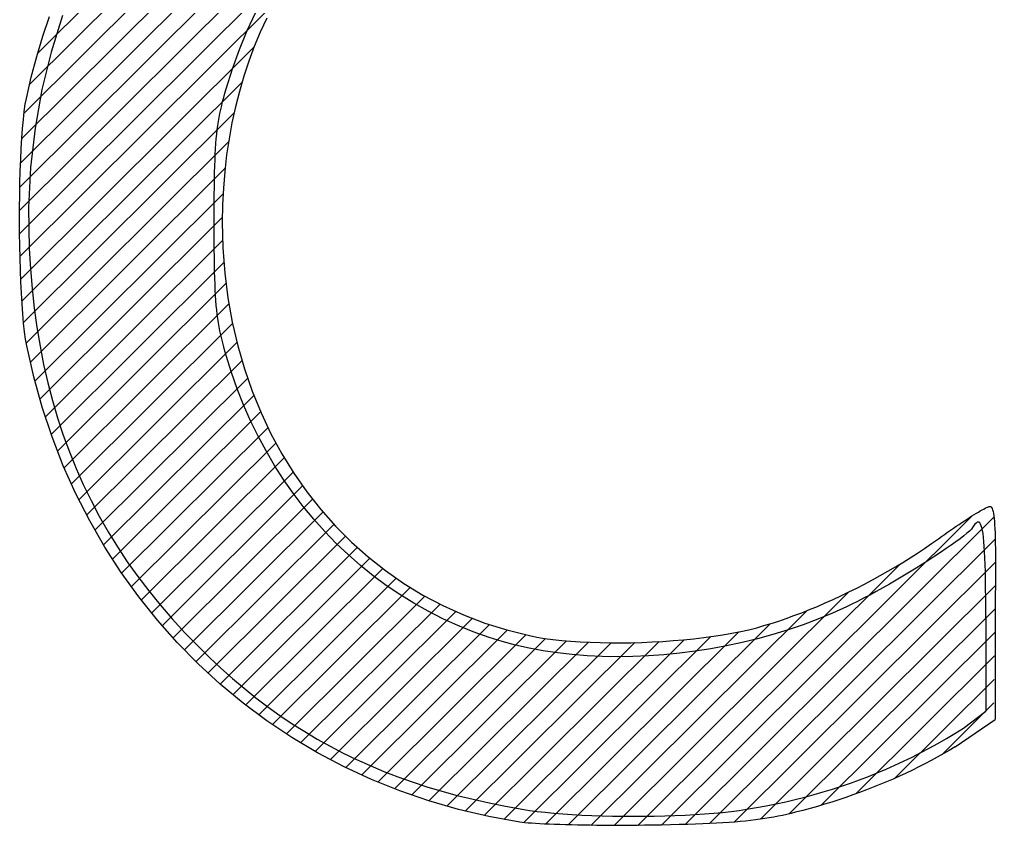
# Model space of a CAD drawing. Extents: x 0 to 420, y -1 to 297.
# Drawn here: x 215.1 to 220.44, y 4.26 to 8.67 of the extents above; entities that cross this region are included whole.
import ezdxf

# ---------------------------------------------------------------- set-up
doc = ezdxf.new("R2010")
doc.units = 0
doc.layers.get('0').update_dxf_attribs({"color": 15, "linetype": 'CONTINUOUS'})
doc.layers.add('SCD_DRAW', color=11, linetype='CONTINUOUS')

# ---------------------------------------------------------------- blocks, each defined once
blk = doc.blocks.new('EX_A3Frame_SysCAD2')
at = {"linetype": 'CONTINUOUS'}
for p, q in [((215.101277, 7.621535), (218.382079, 10.887148)), ((215.101277, 7.621535), (218.382079, 10.887148)), ((215.101551, 7.494823), (218.509756, 10.88725)), ((215.101551, 7.494823), (218.509756, 10.88725)), ((215.102884, 7.750119), (218.249588, 10.882256)), ((215.102884, 7.750119), (218.249588, 10.882256)), ((215.106704, 7.880883), (218.111733, 10.871999)), ((215.106704, 7.880883), (218.111733, 10.871999)), ((215.113578, 8.01471), (217.96834, 10.856255)), ((215.113578, 8.01471), (217.96834, 10.856255)), ((215.126027, 8.154086), (217.819312, 10.834902)), ((215.126027, 8.154086), (217.819312, 10.834902)), ((215.156031, 8.310941), (217.66301, 10.806314)), ((215.156031, 8.310941), (217.66301, 10.806314)), ((215.200714, 8.482403), (217.497001, 10.768059)), ((215.200714, 8.482403), (217.497001, 10.768059)), ((215.103623, 7.369715), (216.492517, 8.752178)), ((215.103623, 7.369715), (216.492517, 8.752178)), ((216.346807, 8.606259), (216.393685, 8.70634)), ((215.228377, 8.574758), (215.264474, 8.683799)), ((215.335965, 8.688112), (215.273463, 8.488601)), ((216.452752, 8.673654), (216.41746, 8.596805)), ((216.30403, 8.502972), (216.346807, 8.606259)), ((216.41746, 8.596805), (216.384843, 8.518248)), ((215.195408, 8.463635), (215.228377, 8.574758)), ((215.1076, 7.246687), (216.384693, 8.517869)), ((215.1076, 7.246687), (216.384693, 8.517869)), ((215.273463, 8.488601), (215.223343, 8.283401)), ((216.265436, 8.396551), (216.30403, 8.502972)), ((216.384843, 8.518248), (216.354925, 8.438044)), ((215.165587, 8.350459), (215.195408, 8.463635)), ((216.354925, 8.438044), (216.327732, 8.35625)), ((216.231108, 8.287072), (216.265436, 8.396551)), ((215.138929, 8.235255), (215.165587, 8.350459)), ((216.327732, 8.35625), (216.303292, 8.272928)), ((215.113835, 7.125909), (216.318057, 8.324557)), ((215.113835, 7.125909), (216.318057, 8.324557)), ((215.223343, 8.283401), (215.185991, 8.072947)), ((216.224285, 8.263163), (216.231108, 8.287072)), ((216.303292, 8.272928), (216.28163, 8.188136)), ((215.132812, 8.202499), (215.138929, 8.235255)), ((216.212071, 8.217692), (216.217945, 8.240101)), ((216.217945, 8.240101), (216.224285, 8.263163)), ((215.127238, 8.163813), (215.132812, 8.202499)), ((216.197074, 8.152472), (216.201653, 8.174069)), ((216.201653, 8.174069), (216.206646, 8.195746)), ((216.206646, 8.195746), (216.212071, 8.217692)), ((216.28163, 8.188136), (216.262771, 8.101934)), ((215.117713, 8.070767), (215.122205, 8.119727)), ((215.122205, 8.119727), (215.127238, 8.163813)), ((215.123143, 7.008378), (216.273701, 8.153608)), ((215.123143, 7.008378), (216.273701, 8.153608)), ((216.189092, 8.108746), (216.192892, 8.130761)), ((216.192892, 8.130761), (216.197074, 8.152472)), ((215.113761, 8.017463), (215.117713, 8.070767)), ((215.185991, 8.072947), (215.161793, 7.857679)), ((216.179798, 8.038949), (216.182561, 8.063031)), ((216.182561, 8.063031), (216.185654, 8.086233)), ((216.185654, 8.086233), (216.189092, 8.108746)), ((216.262771, 8.101934), (216.246742, 8.014382)), ((215.110348, 7.960342), (215.113761, 8.017463)), ((216.17519, 7.987374), (216.177348, 8.013794)), ((216.177348, 8.013794), (216.179798, 8.038949)), ((216.246742, 8.014382), (216.233569, 7.92554)), ((215.107475, 7.899934), (215.110348, 7.960342)), ((215.137817, 6.895998), (216.24392, 7.99698)), ((215.137817, 6.895998), (216.24392, 7.99698)), ((216.171693, 7.929976), (216.173311, 7.9595)), ((216.173311, 7.9595), (216.17519, 7.987374)), ((215.105141, 7.836765), (215.107475, 7.899934)), ((216.170317, 7.898613), (216.171693, 7.929976)), ((216.233569, 7.92554), (216.223278, 7.835467)), ((215.161793, 7.857679), (215.151134, 7.638036)), ((215.159809, 6.790904), (216.224837, 7.851001)), ((215.159809, 6.790904), (216.224837, 7.851001)), ((216.168226, 7.8296), (216.169168, 7.865218)), ((216.169168, 7.865218), (216.170317, 7.898613)), ((215.103343, 7.771364), (215.105141, 7.836765)), ((216.167477, 7.791567), (216.168226, 7.8296)), ((216.223278, 7.835467), (216.215896, 7.744221)), ((215.102083, 7.704259), (215.103343, 7.771364)), ((216.166486, 7.707486), (216.166903, 7.750926)), ((216.166903, 7.750926), (216.167477, 7.791567)), ((216.215896, 7.744221), (216.211446, 7.651864)), ((215.101361, 7.635978), (215.102083, 7.704259)), ((215.184519, 6.688916), (216.214094, 7.713724)), ((215.184519, 6.688916), (216.214094, 7.713724)), ((216.166209, 7.661056), (216.166486, 7.707486)), ((215.101174, 7.56705), (215.101361, 7.635978)), ((215.151134, 7.638036), (215.1544, 7.414455)), ((216.166056, 7.611443), (216.166209, 7.661056)), ((216.211446, 7.651864), (216.209957, 7.558455)), ((215.211878, 6.589163), (216.210057, 7.582722)), ((215.211878, 6.589163), (216.210057, 7.582722)), ((216.166009, 7.558455), (216.166056, 7.611443)), ((215.101522, 7.498003), (215.101174, 7.56705)), ((216.166056, 7.505385), (216.166009, 7.558455)), ((216.209957, 7.558455), (216.213439, 7.417574)), ((215.102405, 7.429364), (215.101522, 7.498003)), ((216.166208, 7.455705), (216.166056, 7.505385)), ((215.103822, 7.361663), (215.102405, 7.429364)), ((215.241706, 6.491868), (216.211743, 7.457414)), ((215.241706, 6.491868), (216.211743, 7.457414)), ((216.166485, 7.409221), (216.166208, 7.455705)), ((215.1544, 7.414455), (215.160864, 7.303451)), ((216.1669, 7.365739), (216.166485, 7.409221)), ((216.167475, 7.325066), (216.1669, 7.365739)), ((216.213439, 7.417574), (216.223784, 7.279293)), ((215.105773, 7.295426), (215.103822, 7.361663)), ((215.273794, 6.397256), (216.218564, 7.337652)), ((215.273794, 6.397256), (216.218564, 7.337652)), ((216.168223, 7.28701), (216.167475, 7.325066)), ((215.108257, 7.231183), (215.105773, 7.295426)), ((215.160864, 7.303451), (215.16997, 7.194547)), ((216.169165, 7.251374), (216.168223, 7.28701)), ((216.223784, 7.279293), (216.240845, 7.143812)), ((215.111272, 7.169461), (215.108257, 7.231183)), ((215.30828, 6.304597), (216.230124, 7.222173)), ((215.30828, 6.304597), (216.230124, 7.222173)), ((216.170316, 7.217968), (216.169165, 7.251374)), ((216.171694, 7.186597), (216.170316, 7.217968)), ((215.11482, 7.110789), (215.111272, 7.169461)), ((215.16997, 7.194547), (215.181738, 7.087699)), ((216.173316, 7.157068), (216.171694, 7.186597)), ((216.175199, 7.129186), (216.173316, 7.157068)), ((215.118899, 7.055693), (215.11482, 7.110789)), ((215.344982, 6.214144), (216.246039, 7.11103)), ((215.344982, 6.214144), (216.246039, 7.11103)), ((216.177363, 7.102759), (216.175199, 7.129186)), ((216.179822, 7.077592), (216.177363, 7.102759)), ((216.240845, 7.143812), (216.264478, 7.011327)), ((215.123508, 7.004705), (215.118899, 7.055693)), ((215.181738, 7.087699), (215.196187, 6.982862)), ((216.182595, 7.053494), (216.179822, 7.077592)), ((216.185699, 7.030269), (216.182595, 7.053494)), ((215.128647, 6.95835), (215.123508, 7.004705)), ((215.384059, 6.125338), (216.266132, 7.003328)), ((215.384059, 6.125338), (216.266132, 7.003328)), ((216.18915, 7.007724), (216.185699, 7.030269)), ((216.192968, 6.985667), (216.18915, 7.007724)), ((216.264478, 7.011327), (216.294531, 6.882039)), ((215.134316, 6.917157), (215.128647, 6.95835)), ((215.196187, 6.982862), (215.213334, 6.879989)), ((216.197168, 6.963903), (216.192968, 6.985667)), ((216.20177, 6.942239), (216.197168, 6.963903)), ((216.206788, 6.920482), (216.20177, 6.942239)), ((215.140513, 6.881655), (215.134316, 6.917157)), ((215.425014, 6.039119), (216.289921, 6.900022)), ((215.425014, 6.039119), (216.289921, 6.900022)), ((216.212242, 6.898437), (216.206788, 6.920482)), ((216.218147, 6.875912), (216.212242, 6.898437)), ((215.178767, 6.711497), (215.140513, 6.881655)), ((215.213334, 6.879989), (215.233201, 6.779036)), ((216.224523, 6.852712), (216.218147, 6.875912)), ((216.231385, 6.828645), (216.224523, 6.852712)), ((216.294531, 6.882039), (216.33086, 6.756146)), ((215.233201, 6.779036), (215.255806, 6.679957)), ((215.468009, 5.95493), (216.317299, 6.800287)), ((215.468009, 5.95493), (216.317299, 6.800287)), ((216.259955, 6.736539), (216.231385, 6.828645)), ((216.291701, 6.646368), (216.259955, 6.736539)), ((216.33086, 6.756146), (216.373316, 6.633845)), ((215.224945, 6.545265), (215.178767, 6.711497)), ((215.255806, 6.679957), (215.281169, 6.582707)), ((215.513108, 5.87253), (216.348163, 6.703719)), ((215.513108, 5.87253), (216.348163, 6.703719)), ((216.326561, 6.558198), (216.291701, 6.646368)), ((216.373316, 6.633845), (216.421753, 6.515333)), ((215.281169, 6.582707), (215.309309, 6.487238)), ((215.560056, 5.792274), (216.382218, 6.610632)), ((215.560056, 5.792274), (216.382218, 6.610632)), ((215.278844, 6.383154), (215.224945, 6.545265)), ((215.608922, 5.71393), (216.41941, 6.520666)), ((215.608922, 5.71393), (216.41941, 6.520666)), ((216.364475, 6.472095), (216.326561, 6.558198)), ((216.421753, 6.515333), (216.476023, 6.400811)), ((215.309309, 6.487238), (215.340245, 6.393508)), ((216.405379, 6.388125), (216.364475, 6.472095)), ((215.65968, 5.637461), (216.459638, 6.433714)), ((215.65968, 5.637461), (216.459638, 6.433714)), ((215.340263, 6.225361), (215.278844, 6.383154)), ((215.340245, 6.393508), (215.373997, 6.301469)), ((216.449212, 6.306354), (216.405379, 6.388125)), ((216.476023, 6.400811), (216.535981, 6.290477)), ((215.373997, 6.301469), (215.410585, 6.211077)), ((215.7123, 5.562852), (216.50281, 6.349702)), ((215.7123, 5.562852), (216.50281, 6.349702)), ((216.495913, 6.22685), (216.449212, 6.306354)), ((215.766762, 5.490077), (216.548863, 6.268556)), ((215.766762, 5.490077), (216.548863, 6.268556)), ((216.535981, 6.290477), (216.601475, 6.184527)), ((215.408998, 6.072078), (215.340263, 6.225361)), ((215.410585, 6.211077), (215.450025, 6.122285)), ((215.822326, 5.420008), (216.597103, 6.191198)), ((215.822326, 5.420008), (216.597103, 6.191198)), ((216.545422, 6.149678), (216.495913, 6.22685)), ((216.597673, 6.074903), (216.545422, 6.149678)), ((216.601475, 6.184527), (216.672362, 6.083161)), ((215.450025, 6.122285), (215.49234, 6.03505)), ((215.880406, 5.350834), (216.648732, 6.115604)), ((215.880406, 5.350834), (216.648732, 6.115604)), ((215.484848, 5.923504), (215.408998, 6.072078)), ((215.49234, 6.03505), (215.537548, 5.949324)), ((215.94029, 5.283458), (216.70312, 6.042754)), ((215.94029, 5.283458), (216.70312, 6.042754)), ((216.652607, 6.002593), (216.597673, 6.074903)), ((216.672362, 6.083161), (216.748493, 5.986577)), ((216.710163, 5.932813), (216.652607, 6.002593)), ((216.748493, 5.986577), (216.829722, 5.894973)), ((220.345011, 5.972593), (220.35541, 5.978676)), ((220.35541, 5.978676), (220.365041, 5.984145)), ((220.365041, 5.984145), (220.373863, 5.988976)), ((220.373863, 5.988976), (220.381832, 5.993139)), ((220.381832, 5.993139), (220.388905, 5.996609)), ((220.388905, 5.996609), (220.395039, 5.999357)), ((220.395039, 5.999357), (220.400193, 6.001359)), ((220.400193, 6.001359), (220.404322, 6.002586)), ((220.404322, 6.002586), (220.407385, 6.003013)), ((220.407385, 6.003013), (220.41085, 6.002352)), ((220.41085, 6.002352), (220.414087, 6.00026)), ((220.414087, 6.00026), (220.417099, 5.996646)), ((220.417099, 5.996646), (220.419891, 5.991421)), ((220.419891, 5.991421), (220.422466, 5.984494)), ((220.422466, 5.984494), (220.42483, 5.975775)), ((215.537548, 5.949324), (215.585667, 5.865063)), ((216.002321, 5.217514), (216.760575, 5.972257)), ((216.002321, 5.217514), (216.760575, 5.972257)), ((216.770278, 5.86563), (216.710163, 5.932813)), ((218.611275, 4.26064), (220.30908, 5.950585)), ((218.611275, 4.26064), (220.30908, 5.950585)), ((218.741953, 4.263727), (220.430029, 5.943988)), ((218.741953, 4.263727), (220.430029, 5.943988)), ((220.25432, 5.915106), (220.268894, 5.924728)), ((220.268894, 5.924728), (220.283, 5.933924)), ((220.283, 5.933924), (220.296595, 5.942669)), ((220.296595, 5.942669), (220.309636, 5.950935)), ((220.309636, 5.950935), (220.322082, 5.958696)), ((220.322082, 5.958696), (220.333887, 5.965924)), ((220.333887, 5.965924), (220.345011, 5.972593)), ((220.42483, 5.975775), (220.426987, 5.965175)), ((220.426987, 5.965175), (220.428941, 5.952603)), ((220.428941, 5.952603), (220.430696, 5.93797)), ((220.430696, 5.93797), (220.432258, 5.921186)), ((215.567611, 5.779832), (215.484848, 5.923504)), ((216.065814, 5.153729), (216.820463, 5.904883)), ((216.065814, 5.153729), (216.820463, 5.904883)), ((216.829722, 5.894973), (216.915899, 5.808547)), ((220.175922, 5.861568), (220.192196, 5.872911)), ((220.192196, 5.872911), (220.208215, 5.883963)), ((220.208215, 5.883963), (220.223938, 5.894697)), ((220.223938, 5.894697), (220.23932, 5.905088)), ((220.23932, 5.905088), (220.25432, 5.915106)), ((220.306284, 5.879086), (220.295896, 5.868564)), ((220.312872, 5.887593), (220.306284, 5.879086)), ((220.319754, 5.898027), (220.312872, 5.887593)), ((220.326217, 5.906317), (220.319754, 5.898027)), ((220.332272, 5.912386), (220.326217, 5.906317)), ((220.337932, 5.916158), (220.332272, 5.912386)), ((220.343206, 5.917556), (220.337932, 5.916158)), ((220.348105, 5.916504), (220.343206, 5.917556)), ((220.352641, 5.912925), (220.348105, 5.916504)), ((220.356826, 5.906742), (220.352641, 5.912925)), ((220.360671, 5.897879), (220.356826, 5.906742)), ((220.364186, 5.88626), (220.360671, 5.897879)), ((220.367384, 5.871807), (220.364186, 5.88626)), ((220.370274, 5.854445), (220.367384, 5.871807)), ((220.432258, 5.921186), (220.433629, 5.902159)), ((220.433629, 5.902159), (220.434817, 5.880801)), ((220.434817, 5.880801), (220.435822, 5.857022)), ((215.585667, 5.865063), (215.636718, 5.78222)), ((216.131109, 5.091736), (216.883102, 5.840248)), ((216.131109, 5.091736), (216.883102, 5.840248)), ((216.83289, 5.80111), (216.770278, 5.86563)), ((218.874305, 4.268483), (220.43683, 5.823773)), ((218.874305, 4.268483), (220.43683, 5.823773)), ((220.088781, 5.799666), (220.126, 5.826068)), ((220.126, 5.826068), (220.142781, 5.83812)), ((220.142781, 5.83812), (220.159436, 5.849963)), ((220.159436, 5.849963), (220.175922, 5.861568)), ((220.244488, 5.826525), (220.221459, 5.809558)), ((220.264742, 5.842122), (220.244488, 5.826525)), ((220.281963, 5.856189), (220.264742, 5.842122)), ((220.295896, 5.868564), (220.281963, 5.856189)), ((220.372869, 5.834096), (220.370274, 5.854445)), ((220.37518, 5.810684), (220.372869, 5.834096)), ((220.435822, 5.857022), (220.43665, 5.830731)), ((220.43665, 5.830731), (220.437307, 5.801839)), ((215.657086, 5.641258), (215.567611, 5.779832)), ((215.636718, 5.78222), (215.690719, 5.700752)), ((216.198143, 5.031602), (216.948447, 5.778432)), ((216.198143, 5.031602), (216.948447, 5.778432)), ((216.897938, 5.739318), (216.83289, 5.80111)), ((216.915899, 5.808547), (217.00688, 5.727499)), ((220.011759, 5.747733), (220.050677, 5.773543)), ((220.050677, 5.773543), (220.088781, 5.799666)), ((220.168098, 5.772162), (220.138278, 5.752056)), ((220.19591, 5.791383), (220.168098, 5.772162)), ((220.221459, 5.809558), (220.19591, 5.791383)), ((220.377217, 5.784133), (220.37518, 5.810684)), ((220.378991, 5.754365), (220.377217, 5.784133)), ((220.437307, 5.801839), (220.437796, 5.770255)), ((220.437796, 5.770255), (220.43812, 5.73589)), ((216.267062, 4.973218), (217.016661, 5.719346)), ((216.267062, 4.973218), (217.016661, 5.719346)), ((216.965362, 5.680322), (216.897938, 5.739318)), ((217.00688, 5.727499), (217.102516, 5.652025)), ((219.931767, 5.697195), (219.972099, 5.722272)), ((219.972099, 5.722272), (220.011759, 5.747733)), ((220.106707, 5.731226), (220.073642, 5.709834)), ((220.138278, 5.752056), (220.106707, 5.731226)), ((220.380516, 5.721305), (220.378991, 5.754365)), ((220.381801, 5.684876), (220.380516, 5.721305)), ((220.43812, 5.73589), (220.438286, 5.698653)), ((215.690719, 5.700752), (215.747691, 5.620611)), ((216.337813, 4.916656), (217.087727, 5.663098)), ((216.337813, 4.916656), (217.087727, 5.663098)), ((217.035096, 5.624187), (216.965362, 5.680322)), ((218.481616, 4.258605), (219.919216, 5.689551)), ((218.481616, 4.258605), (219.919216, 5.689551)), ((219.00997, 4.27658), (220.438287, 5.698285)), ((219.00997, 4.27658), (220.438287, 5.698285)), ((219.849374, 5.648327), (219.890835, 5.672535)), ((219.890835, 5.672535), (219.931767, 5.697195)), ((220.004052, 5.666009), (219.968041, 5.643898)), ((220.039339, 5.688041), (220.004052, 5.666009)), ((220.073642, 5.709834), (220.039339, 5.688041)), ((220.382857, 5.645), (220.381801, 5.684876)), ((220.438298, 5.658455), (220.438158, 5.615205)), ((220.438286, 5.698653), (220.438298, 5.658455)), ((215.753068, 5.507977), (215.657086, 5.641258)), ((215.747691, 5.620611), (215.807653, 5.541753)), ((216.409507, 4.8626), (217.160775, 5.610391)), ((216.409507, 4.8626), (217.160775, 5.610391)), ((217.107083, 5.57098), (217.035096, 5.624187)), ((217.102516, 5.652025), (217.20266, 5.582324)), ((219.765147, 5.60141), (219.807454, 5.624608)), ((219.807454, 5.624608), (219.849374, 5.648327)), ((219.931558, 5.621869), (219.894862, 5.600086)), ((219.968041, 5.643898), (219.931558, 5.621869)), ((220.383697, 5.601602), (220.382857, 5.645)), ((220.438158, 5.615205), (220.437873, 5.568814)), ((216.483959, 4.809723), (217.237705, 5.55998)), ((216.483959, 4.809723), (217.237705, 5.55998)), ((217.181259, 5.520766), (217.107083, 5.57098)), ((217.20266, 5.582324), (217.307164, 5.518595)), ((219.152904, 4.291867), (220.437888, 5.570902)), ((219.152904, 4.291867), (220.437888, 5.570902)), ((219.636615, 5.535299), (219.679656, 5.556722)), ((219.679656, 5.556722), (219.722524, 5.57877)), ((219.722524, 5.57877), (219.765147, 5.60141)), ((219.821855, 5.557898), (219.786056, 5.537816)), ((219.858209, 5.578708), (219.821855, 5.557898)), ((219.894862, 5.600086), (219.858209, 5.578708)), ((220.384329, 5.554605), (220.383697, 5.601602)), ((220.384768, 5.503933), (220.384329, 5.554605)), ((220.437873, 5.568814), (220.437446, 5.519192)), ((215.855356, 5.380185), (215.753068, 5.507977)), ((215.807653, 5.541753), (215.870623, 5.464132)), ((216.560311, 4.758737), (217.317714, 5.512634)), ((216.560311, 4.758737), (217.317714, 5.512634)), ((217.257563, 5.473612), (217.181259, 5.520766)), ((217.307164, 5.518595), (217.415884, 5.461036)), ((218.353446, 4.258015), (219.636728, 5.535355)), ((218.353446, 4.258015), (219.636728, 5.535355)), ((219.550292, 5.494474), (219.59347, 5.514539)), ((219.59347, 5.514539), (219.636615, 5.535299)), ((219.717148, 5.500483), (219.68455, 5.483555)), ((219.751068, 5.518624), (219.717148, 5.500483)), ((219.786056, 5.537816), (219.751068, 5.518624)), ((220.385023, 5.449508), (220.384768, 5.503933)), ((220.437446, 5.519192), (220.436882, 5.466248)), ((215.870623, 5.464132), (215.93662, 5.387703)), ((216.638347, 4.709824), (217.400649, 5.468597)), ((216.638347, 4.709824), (217.400649, 5.468597)), ((217.335932, 5.429584), (217.257563, 5.473612)), ((217.415884, 5.461036), (217.528668, 5.409844)), ((219.421281, 5.438806), (219.464127, 5.456573)), ((219.464127, 5.456573), (219.507154, 5.47514)), ((219.507154, 5.47514), (219.550292, 5.494474)), ((219.624353, 5.453981), (219.546589, 5.419105)), ((219.653534, 5.468), (219.624353, 5.453981)), ((219.68455, 5.483555), (219.653534, 5.468)), ((220.385105, 5.391255), (220.385023, 5.449508)), ((220.436882, 5.466248), (220.436185, 5.409892)), ((216.718594, 4.662715), (217.487162, 5.427724)), ((216.718594, 4.662715), (217.487162, 5.427724)), ((217.416306, 5.388749), (217.335932, 5.429584)), ((217.528668, 5.409844), (217.645372, 5.365218)), ((218.226704, 4.258844), (219.405943, 5.432624)), ((218.226704, 4.258844), (219.405943, 5.432624)), ((219.253129, 5.376437), (219.29454, 5.390654)), ((219.29454, 5.390654), (219.336416, 5.405811)), ((219.310536, 4.321784), (220.4366, 5.442636)), ((219.310536, 4.321784), (220.4366, 5.442636)), ((219.336416, 5.405811), (219.378686, 5.421873)), ((219.378686, 5.421873), (219.421281, 5.438806)), ((219.546589, 5.419105), (219.467266, 5.386546)), ((220.385105, 5.391255), (220.385105, 4.883656)), ((220.436185, 5.409892), (220.436185, 4.837957)), ((215.96375, 5.258077), (215.855356, 5.380185)), ((215.93662, 5.387703), (216.005665, 5.31242)), ((216.800854, 4.617609), (217.577153, 5.390314)), ((216.800854, 4.617609), (217.577153, 5.390314)), ((216.885085, 4.574598), (217.67071, 5.356584)), ((216.885085, 4.574598), (217.67071, 5.356584)), ((217.498622, 5.351171), (217.416306, 5.388749)), ((217.582819, 5.316919), (217.498622, 5.351171)), ((217.645372, 5.365218), (217.765848, 5.327358)), ((218.101536, 4.2612), (219.207006, 5.361551)), ((218.101536, 4.2612), (219.207006, 5.361551)), ((219.089954, 5.328974), (219.1324, 5.339769)), ((219.1324, 5.339769), (219.171988, 5.350958)), ((219.171988, 5.350958), (219.212255, 5.363193)), ((219.212255, 5.363193), (219.253129, 5.376437)), ((219.386553, 5.356321), (219.304619, 5.328441)), ((219.467266, 5.386546), (219.386553, 5.356321)), ((216.005665, 5.31242), (216.077777, 5.238236)), ((216.97152, 4.533648), (217.768245, 5.326685)), ((216.97152, 4.533648), (217.768245, 5.326685)), ((217.060134, 4.494867), (217.869927, 5.30091)), ((217.060134, 4.494867), (217.869927, 5.30091)), ((217.668836, 5.286057), (217.582819, 5.316919)), ((217.739821, 5.263954), (217.668836, 5.286057)), ((217.765848, 5.327358), (217.889948, 5.296459)), ((217.859079, 4.273834), (218.880877, 5.290902)), ((217.859079, 4.273834), (218.880877, 5.290902)), ((217.859079, 4.273834), (218.880877, 5.290902)), ((217.889948, 5.296459), (217.930001, 5.288541)), ((217.930001, 5.288541), (217.972903, 5.281531)), ((217.978337, 4.265556), (219.034405, 5.316734)), ((217.978337, 4.265556), (219.034405, 5.316734)), ((218.788566, 5.279588), (218.843111, 5.285944)), ((218.843111, 5.285944), (218.896263, 5.293062)), ((218.896263, 5.293062), (218.947773, 5.300933)), ((218.947773, 5.300933), (218.997391, 5.309548)), ((218.997391, 5.309548), (219.044867, 5.318898)), ((219.044867, 5.318898), (219.089954, 5.328974)), ((219.221631, 5.302925), (219.137757, 5.279784)), ((219.304619, 5.328441), (219.221631, 5.302925)), ((219.484689, 4.368615), (220.434933, 5.314459)), ((219.484689, 4.368615), (220.434933, 5.314459)), ((216.078046, 5.141847), (215.96375, 5.258077)), ((216.077777, 5.238236), (216.140038, 5.177362)), ((217.151365, 4.458184), (217.977817, 5.280811)), ((217.151365, 4.458184), (217.977817, 5.280811)), ((217.244569, 4.423971), (218.092333, 5.267811)), ((217.244569, 4.423971), (218.092333, 5.267811)), ((217.340193, 4.392169), (218.212258, 5.260197)), ((217.340193, 4.392169), (218.212258, 5.260197)), ((217.438258, 4.362902), (218.336674, 5.257158)), ((217.438258, 4.362902), (218.336674, 5.257158)), ((217.539043, 4.336235), (218.465475, 5.258378)), ((217.539043, 4.336235), (218.465475, 5.258378)), ((217.642598, 4.312326), (218.598637, 5.263938)), ((217.642598, 4.312326), (218.598637, 5.263938)), ((217.642598, 4.312326), (218.598637, 5.263938)), ((217.642598, 4.312326), (218.598637, 5.263938)), ((217.812955, 5.244487), (217.739821, 5.263954)), ((217.749073, 4.291323), (218.736678, 5.274356)), ((217.749073, 4.291323), (218.736678, 5.274356)), ((217.888069, 5.227642), (217.812955, 5.244487)), ((217.972903, 5.281531), (218.018403, 5.275421)), ((218.018403, 5.275421), (218.066252, 5.270205)), ((218.066252, 5.270205), (218.116201, 5.265871)), ((218.116201, 5.265871), (218.168001, 5.262412)), ((218.168001, 5.262412), (218.221402, 5.259818)), ((218.221402, 5.259818), (218.276153, 5.258081)), ((218.276153, 5.258081), (218.332006, 5.257194)), ((218.332006, 5.257194), (218.388712, 5.257145)), ((218.388712, 5.257145), (218.446021, 5.257928)), ((218.446021, 5.257928), (218.503683, 5.259533)), ((218.503683, 5.259533), (218.561449, 5.261951)), ((218.561449, 5.261951), (218.61907, 5.265175)), ((218.61907, 5.265175), (218.676297, 5.269194)), ((218.676297, 5.269194), (218.732878, 5.274002)), ((218.732878, 5.274002), (218.788566, 5.279588)), ((218.968032, 5.240688), (218.882515, 5.224762)), ((219.053169, 5.259033), (218.968032, 5.240688)), ((219.137757, 5.279784), (219.053169, 5.259033)), ((216.140038, 5.177362), (216.20274, 5.118838)), ((217.964994, 5.213405), (217.888069, 5.227642)), ((218.043562, 5.201761), (217.964994, 5.213405)), ((218.123603, 5.192696), (218.043562, 5.201761)), ((218.20495, 5.186195), (218.123603, 5.192696)), ((218.287435, 5.182244), (218.20495, 5.186195)), ((218.370889, 5.180828), (218.287435, 5.182244)), ((218.455142, 5.181933), (218.370889, 5.180828)), ((218.540028, 5.185544), (218.455142, 5.181933)), ((218.625376, 5.191647), (218.540028, 5.185544)), ((218.711019, 5.200227), (218.625376, 5.191647)), ((218.796789, 5.21127), (218.711019, 5.200227)), ((218.882515, 5.224762), (218.796789, 5.21127)), ((219.674923, 4.430983), (220.433245, 5.185793)), ((219.674923, 4.430983), (220.433245, 5.185793)), ((216.198041, 5.031692), (216.078046, 5.141847)), ((216.20274, 5.118838), (216.265963, 5.062624)), ((216.323536, 4.927805), (216.198041, 5.031692)), ((216.265963, 5.062624), (216.329782, 5.008681)), ((219.888607, 4.516693), (220.431557, 5.057128)), ((219.888607, 4.516693), (220.431557, 5.057128)), ((216.329782, 5.008681), (216.394275, 4.956972)), ((216.454325, 4.830385), (216.323536, 4.927805)), ((216.394275, 4.956972), (216.459519, 4.907456)), ((220.147239, 4.64689), (220.429866, 4.928209)), ((220.147239, 4.64689), (220.429866, 4.928209)), ((216.459519, 4.907456), (216.525594, 4.860097)), ((216.525594, 4.860097), (216.592575, 4.814852)), ((220.262757, 4.789462), (220.385105, 4.883656)), ((216.590209, 4.739624), (216.454325, 4.830385)), ((216.592575, 4.814852), (216.660541, 4.771685)), ((220.217342, 4.688117), (220.436185, 4.837957)), ((216.660541, 4.771685), (216.729568, 4.730556)), ((220.169635, 4.733424), (220.216222, 4.760969)), ((220.216222, 4.760969), (220.262757, 4.789462)), ((216.730985, 4.655718), (216.590209, 4.739624)), ((216.729568, 4.730556), (216.799735, 4.691427)), ((220.076198, 4.681137), (220.122969, 4.706818)), ((220.122969, 4.706818), (220.169635, 4.733424)), ((216.876451, 4.578864), (216.730985, 4.655718)), ((216.799735, 4.691427), (216.871117, 4.654258)), ((216.871117, 4.654258), (216.943794, 4.619009)), ((219.982228, 4.632519), (220.029294, 4.656374)), ((220.029294, 4.656374), (220.076198, 4.681137)), ((220.1527, 4.650002), (220.119778, 4.631489)), ((220.185223, 4.668878), (220.1527, 4.650002)), ((220.217342, 4.688117), (220.185223, 4.668878)), ((216.943794, 4.619009), (217.017843, 4.585644)), ((219.887507, 4.587488), (219.934975, 4.60956)), ((219.934975, 4.60956), (219.982228, 4.632519)), ((220.052752, 4.595562), (220.018658, 4.578151)), ((220.08646, 4.613342), (220.052752, 4.595562)), ((220.119778, 4.631489), (220.08646, 4.613342)), ((217.026403, 4.509255), (216.876451, 4.578864)), ((217.017843, 4.585644), (217.093341, 4.554122)), ((217.093341, 4.554122), (217.170364, 4.524405)), ((219.743538, 4.526489), (219.791816, 4.545963)), ((219.791816, 4.545963), (219.839796, 4.566293)), ((219.839796, 4.566293), (219.887507, 4.587488)), ((219.949335, 4.544445), (219.914113, 4.528153)), ((219.984185, 4.561111), (219.949335, 4.544445)), ((220.018658, 4.578151), (219.984185, 4.561111)), ((217.180642, 4.447088), (217.026403, 4.509255)), ((217.170364, 4.524405), (217.248993, 4.496453)), ((217.248993, 4.496453), (217.329303, 4.470227)), ((219.596649, 4.473104), (219.645983, 4.49007)), ((219.645983, 4.49007), (219.694936, 4.507862)), ((219.694936, 4.507862), (219.743538, 4.526489)), ((219.842576, 4.496704), (219.806269, 4.481549)), ((219.878526, 4.512239), (219.842576, 4.496704)), ((219.914113, 4.528153), (219.878526, 4.512239)), ((217.338964, 4.392557), (217.180642, 4.447088)), ((217.329303, 4.470227), (217.411371, 4.44569)), ((217.411371, 4.44569), (217.495276, 4.422801)), ((219.446104, 4.427054), (219.496738, 4.441607)), ((219.496738, 4.441607), (219.546911, 4.456952)), ((219.546911, 4.456952), (219.596649, 4.473104)), ((219.695254, 4.438389), (219.657566, 4.424777)), ((219.732603, 4.452389), (219.695254, 4.438389)), ((219.76961, 4.466777), (219.732603, 4.452389)), ((219.806269, 4.481549), (219.76961, 4.466777)), ((217.501167, 4.345857), (217.338964, 4.392557)), ((217.495276, 4.422801), (217.581095, 4.401522)), ((217.581095, 4.401522), (217.668905, 4.381814)), ((217.668905, 4.381814), (217.758784, 4.363638)), ((219.185066, 4.365865), (219.238413, 4.376595)), ((219.238413, 4.376595), (219.291164, 4.388068)), ((219.291164, 4.388068), (219.343344, 4.400297)), ((219.343344, 4.400297), (219.394982, 4.413288)), ((219.394982, 4.413288), (219.446104, 4.427054)), ((219.542521, 4.386293), (219.503528, 4.374254)), ((219.581195, 4.398727), (219.542521, 4.386293)), ((219.619545, 4.411556), (219.581195, 4.398727)), ((219.657566, 4.424777), (219.619545, 4.411556)), ((217.667049, 4.307185), (217.501167, 4.345857)), ((217.758784, 4.363638), (217.850809, 4.346955)), ((217.850809, 4.346955), (217.889672, 4.340838)), ((217.889672, 4.340838), (217.931557, 4.335251)), ((217.931557, 4.335251), (217.976197, 4.330194)), ((217.976197, 4.330194), (218.023324, 4.325667)), ((218.023324, 4.325667), (218.072671, 4.321671)), ((218.846896, 4.321443), (218.89746, 4.32541)), ((218.89746, 4.32541), (218.945966, 4.329909)), ((218.945966, 4.329909), (218.992148, 4.334939)), ((218.992148, 4.334939), (219.035738, 4.340501)), ((219.035738, 4.340501), (219.076468, 4.346595)), ((219.076468, 4.346596), (219.131093, 4.355869)), ((219.076468, 4.346595), (219.076468, 4.346596)), ((219.131093, 4.355869), (219.185066, 4.365865)), ((219.320439, 4.324154), (219.296685, 4.318558)), ((219.344458, 4.330105), (219.320439, 4.324154)), ((219.38468, 4.340537), (219.344458, 4.330105)), ((219.424603, 4.351375), (219.38468, 4.340537)), ((219.464221, 4.362614), (219.424603, 4.351375)), ((219.503528, 4.374254), (219.464221, 4.362614)), ((217.836409, 4.276736), (217.667049, 4.307185)), ((217.8364, 4.276736), (217.836409, 4.276736)), ((217.849454, 4.274947), (217.8364, 4.276736)), ((217.864785, 4.273233), (217.849454, 4.274947)), ((217.882281, 4.271596), (217.864785, 4.273233)), ((217.901833, 4.270039), (217.882281, 4.271596)), ((217.923334, 4.268564), (217.901833, 4.270039)), ((218.072671, 4.321671), (218.12397, 4.318205)), ((218.12397, 4.318205), (218.176954, 4.315269)), ((218.176954, 4.315269), (218.231356, 4.312863)), ((218.231356, 4.312863), (218.286909, 4.31099)), ((218.286909, 4.31099), (218.343344, 4.309645)), ((218.343344, 4.309645), (218.400395, 4.308832)), ((218.400395, 4.308832), (218.457796, 4.30855)), ((218.457796, 4.30855), (218.515277, 4.308798)), ((218.515277, 4.308798), (218.572572, 4.309578)), ((218.572572, 4.309578), (218.629413, 4.310889)), ((218.629413, 4.310889), (218.685533, 4.31273)), ((218.685533, 4.31273), (218.740666, 4.315103)), ((218.740666, 4.315103), (218.794542, 4.318008)), ((218.794542, 4.318008), (218.846896, 4.321443)), ((218.91316, 4.270373), (218.876498, 4.268582)), ((218.947975, 4.272328), (218.91316, 4.270373)), ((218.981087, 4.274463), (218.947975, 4.272328)), ((219.012635, 4.276788), (218.981087, 4.274463)), ((219.04276, 4.279317), (219.012635, 4.276788)), ((219.071603, 4.282062), (219.04276, 4.279317)), ((219.099304, 4.285034), (219.071603, 4.282062)), ((219.126003, 4.288249), (219.099304, 4.285034)), ((219.151843, 4.291717), (219.126003, 4.288249)), ((219.176962, 4.295451), (219.151843, 4.291717)), ((219.201502, 4.299465), (219.176962, 4.295451)), ((219.225604, 4.30377), (219.201502, 4.299465)), ((219.249409, 4.308378), (219.225604, 4.30377)), ((219.273055, 4.313303), (219.249409, 4.308378)), ((219.296685, 4.318558), (219.273055, 4.313303)), ((217.946673, 4.267174), (217.923334, 4.268564)), ((217.97174, 4.265871), (217.946673, 4.267174)), ((217.998427, 4.264658), (217.97174, 4.265871)), ((218.026624, 4.263539), (217.998427, 4.264658)), ((218.056221, 4.262514), (218.026624, 4.263539)), ((218.08711, 4.261588), (218.056221, 4.262514)), ((218.11918, 4.260761), (218.08711, 4.261588)), ((218.152323, 4.260038), (218.11918, 4.260761)), ((218.186429, 4.25942), (218.152323, 4.260038)), ((218.221389, 4.258911), (218.186429, 4.25942)), ((218.257094, 4.258513), (218.221389, 4.258911)), ((218.293433, 4.258228), (218.257094, 4.258513)), ((218.330298, 4.25806), (218.293433, 4.258228)), ((218.367579, 4.258009), (218.330298, 4.25806)), ((218.405167, 4.25808), (218.367579, 4.258009)), ((218.442953, 4.258276), (218.405167, 4.25808)), ((218.480826, 4.258597), (218.442953, 4.258276)), ((218.518679, 4.259048), (218.480826, 4.258597)), ((218.5564, 4.25963), (218.518679, 4.259048)), ((218.609914, 4.260613), (218.5564, 4.25963)), ((218.660597, 4.261674), (218.609914, 4.260613)), ((218.708592, 4.262825), (218.660597, 4.261674)), ((218.75404, 4.264078), (218.708592, 4.262825)), ((218.797079, 4.265448), (218.75404, 4.264078)), ((218.837852, 4.266944), (218.797079, 4.265448)), ((218.876498, 4.268582), (218.837852, 4.266944))]:
    blk.add_line(p, q, dxfattribs=at)

msp = doc.modelspace()

# ---------------------------------------------------------------- block references
at = {"layer": 'SCD_DRAW', "color": 10}
msp.add_blockref('EX_A3Frame_SysCAD2', (0, 0), dxfattribs=at)

doc.saveas('drawing.dxf')
